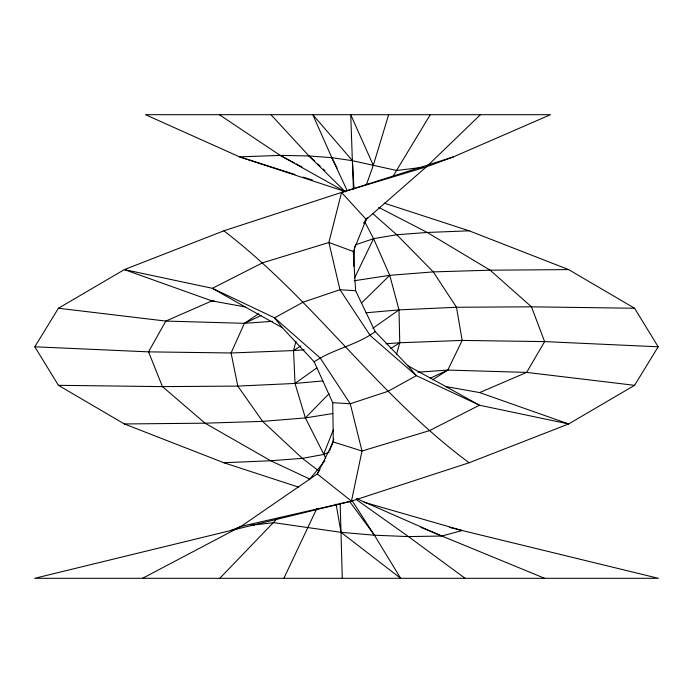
<?xml version="1.0" encoding="UTF-8"?>
<svg xmlns="http://www.w3.org/2000/svg" width="693" height="693" viewBox="0 0 693 693"><rect width="100%" height="100%" fill="white"/><g stroke="black" fill="none" stroke-linecap="round" stroke-linejoin="round"><path stroke-width="1.04" d="M353.776 266.181L354.651 246.18M449.67 527.468L658.35 578.308L34.65 578.308L351.446 501.134L361.997 451.013L350.26 403.768L320.123 357.9L274.549 317.818L212.387 288.305L124.359 269.603L58.429 308.246L34.806 346.786L58.429 385.325L124.359 423.96L223.865 462.751L298.57 487.118M344.785 191.407L239.527 156.861L145.487 114.692L550.476 114.692L453.473 156.861L341.554 192.437L328.88 242.498L339.977 289.717L370.227 335.577L416.38 375.675L479.469 405.214L568.641 423.96L634.571 385.325L658.194 346.786L634.571 308.246L568.641 269.603L469.135 230.812L384.191 203.118M325.771 458.125L305.362 417.914L295.001 383.437L293.563 350.58L295.954 341.19M396.578 354.244L399.74 342.758L399.012 309.884L389.752 275.329L373.57 238.652L365.064 222.366M366.536 184.303L373.302 165.298L388.66 114.692M329.842 450.164L333.792 439.007M223.865 462.751L270.72 460.741L302.347 458.359L323.536 454.487L333.506 429.409M355.622 290.757L339.977 289.717L303.153 302.157L274.549 317.818L282.233 327.659L314.172 361.815L332.718 402.676L350.26 403.768L387.872 391.346L416.38 375.675L407.952 365.8L375.208 331.626L355.622 290.757L353.283 251.464L366.216 219.447L426.377 166.857L480.431 114.692M258.714 313.738L244.421 323.319L231.081 352.971L237.794 386.096L262.638 421.387L302.347 458.359L317.645 470.088M283.861 578.308L316.796 508.593M354.53 278.032L373.57 238.652L396.768 234.762L427.252 232.467L469.135 230.812M432.666 379.755L447.808 370.079L462.162 340.428L456.479 307.259L433.29 271.89L396.768 234.762L372.86 213.643M332.718 402.676L333.324 441.952L317.229 473.934L241.086 526.368L142.524 578.308M430.266 114.692L393.243 175.918M363.946 223.111L366.216 219.447L341.554 192.437L223.865 230.812L124.359 269.603L211.919 300.892L245.088 306.904L282.233 327.659M363.903 223.198L367.29 217.749M319.932 469.585L317.229 473.934L351.446 501.134L469.135 462.751L568.641 423.96L479.66 392.584L445.85 386.564L407.952 365.8M277.261 518.555L219.794 578.308M309.26 479.747L324.922 460.75M124.359 423.96L205.041 423.18L262.638 421.387L305.362 417.914L329.149 393.581M361.529 302.98L389.752 275.329L433.29 271.89L490.159 270.192L568.641 269.603M375.208 331.626C356.921 345.14 333.004 349.055 314.172 361.815M58.429 385.325L162.448 386.616L237.794 386.096L295.001 383.437L316.892 367.853M372.843 328.274L399.012 309.884L456.479 307.259L531.462 306.826L634.571 308.246M34.806 346.786L148.545 351.862L231.081 352.971L293.563 350.58L300.745 345.963M390.774 348.536L399.74 342.758L462.162 340.428L544.62 341.606L658.194 346.786M58.429 308.246L165.826 321.076L244.421 323.319L261.105 315.54M430.249 378.187L447.808 370.079L526.663 372.401L634.571 385.325M479.66 392.584L526.663 372.401L544.62 341.606L531.462 306.826L490.159 270.192L427.252 232.467L378.681 207.372M323.536 454.487L329.288 452.079M230.734 530.535L241.086 526.368L351.446 501.134M453.473 156.861L426.377 166.857L341.554 192.437M355.691 244.794L373.57 238.652M250.597 525.303L273.856 522.687L340.999 532.319L374.411 535.213L408.437 536.59L441.744 536.027L462.266 530.535L364.033 502.252M305.362 417.914L332.883 413.53M354.184 280.752L389.752 275.329M423.189 167.247L396.63 170.469L352.442 160.698L331.826 157.683L308.983 155.951L280.197 155.397L239.527 156.861L294.967 174.489M295.001 383.437L322.886 380.951M366.043 312.777L399.012 309.884M293.563 350.58L304.184 349.8M385.94 343.78L399.74 342.758M244.421 323.319L272.436 321.335M417.862 372.184L447.808 370.079M214.059 300.866L211.919 300.892L165.826 321.076L148.545 351.862L162.448 386.616L205.041 423.18L270.72 460.741L309.71 479.028M333.324 441.952L361.997 451.013L429.374 430.682L479.469 405.214L445.85 386.564M303.188 177.096L312.422 180.033M353.283 251.464L328.88 242.498L262.5 262.846L212.387 288.305L245.088 306.904M420.946 527.408L544.646 578.308M356.41 498.536L441.744 536.027M219.317 114.692L280.197 155.397L294.369 162.933M296.257 163.938L301.931 166.952M280.197 155.397L344.438 191.294M356.86 499.922L408.437 536.59L465.107 578.308M469.135 462.751C378.049 395.53 313.608 299.575 223.865 230.812M270.972 114.692L308.983 155.951L314.579 161.053M317.775 163.972L320.175 166.155M323.371 169.075L324.974 170.53M308.983 155.951L345.469 191.892M349.835 501.706L374.411 535.213L400.667 578.308L340.999 532.319L336.096 504.045M352.217 500.848L374.411 535.213M353.993 188.548L352.442 160.698L312.812 114.692L331.826 157.683L337.136 168.104M331.826 157.683L347.158 190.61M373.302 165.298L350.727 114.692L353.395 189.267M342.281 578.308L340.176 503.109"/></g></svg>
